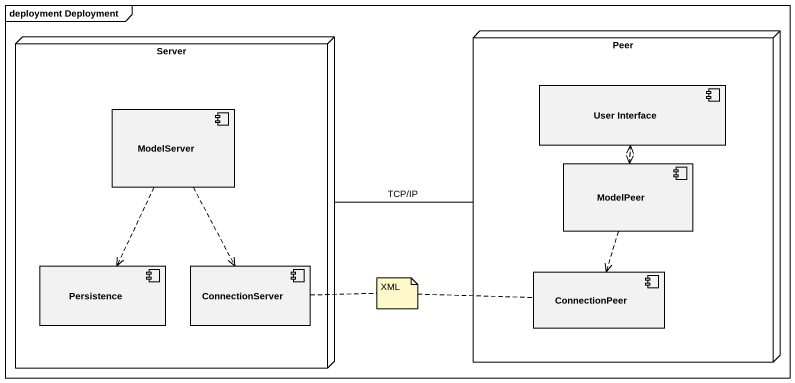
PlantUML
@startuml
mainframe deployment Deployment
node Server {
  component ModelServer
  component Persistence
  component ConnectionServer
}
node Peer {
  component "User Interface" as User_Interface
  component ModelPeer
  component ConnectionPeer
}
Server -right- Peer : TCP/IP
Server -right- Peer
User_Interface ..> ModelPeer
ModelServer ..> Persistence
ModelServer ..> ConnectionServer
ModelPeer .up.> User_Interface
ModelPeer ..> ConnectionPeer
note as N1
  XML
end note
N1 .. ConnectionServer
N1 .. ConnectionPeer
@enduml
